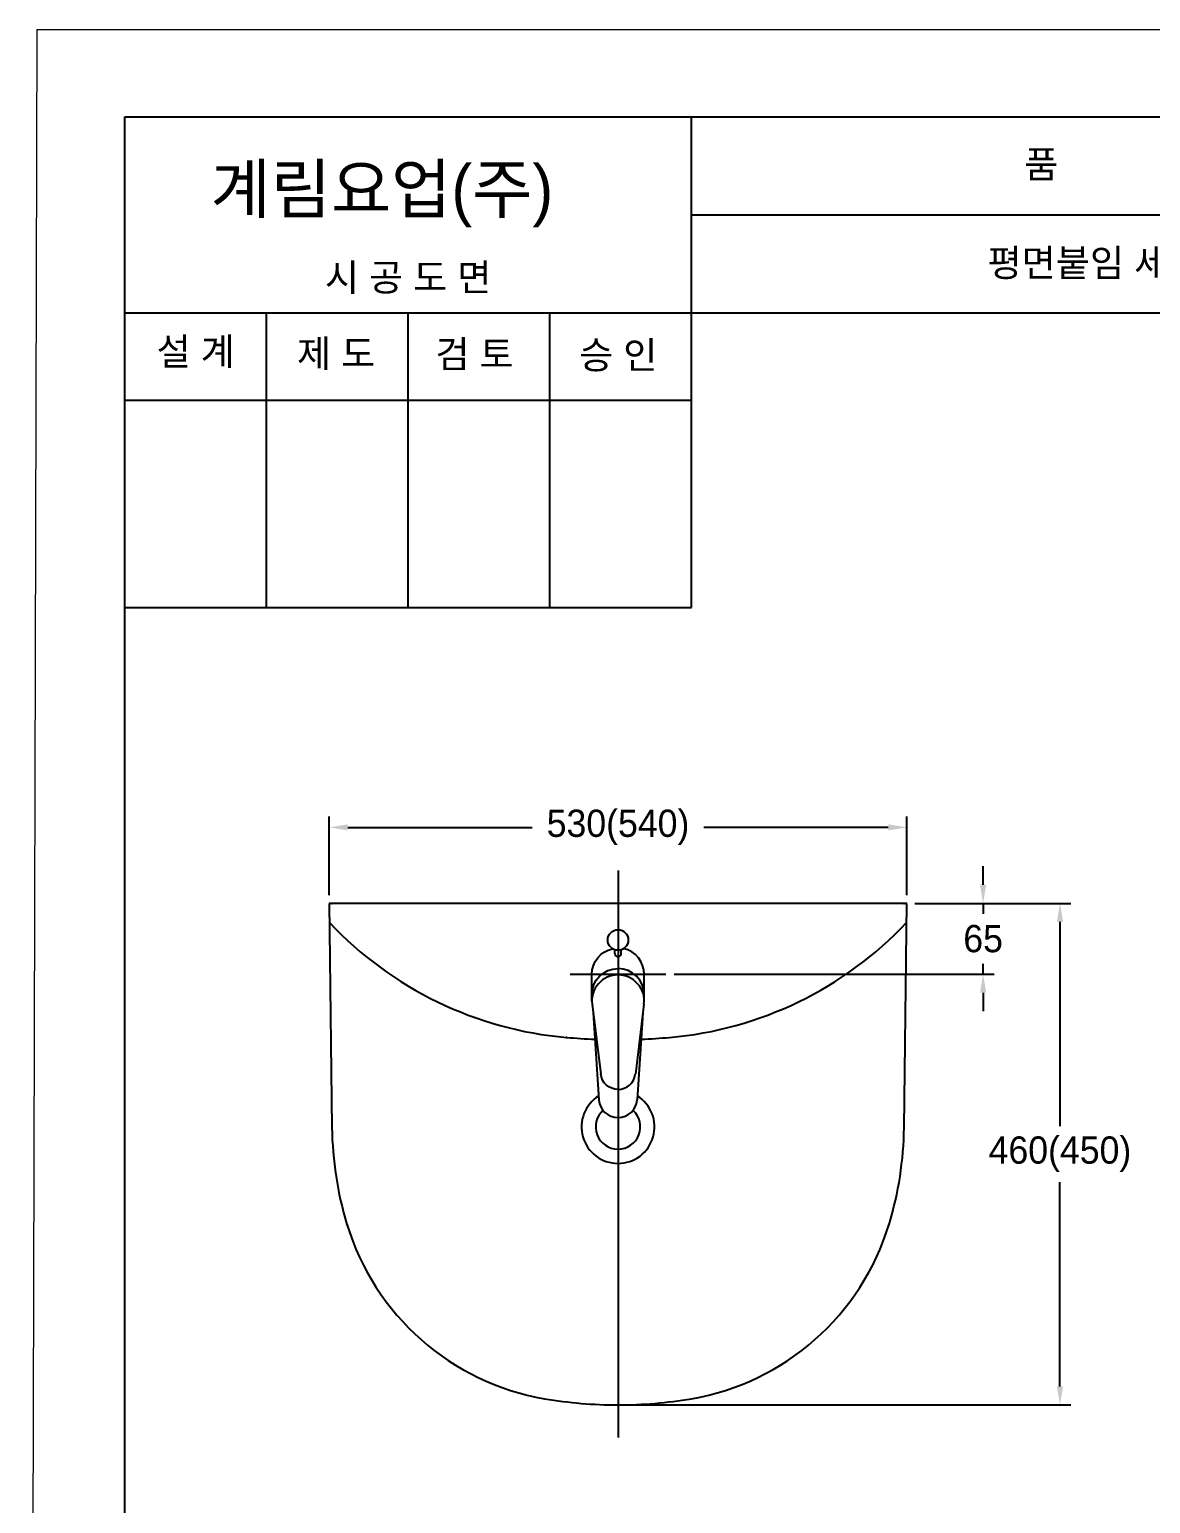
# Model space of a CAD drawing. Header units: millimetres. Extents: x -88 to 1880, y -80 to 2610.
# Drawn here: x -88 to 941, y 1258 to 2610 of the extents above; entities that cross this region are included whole.
import ezdxf
from ezdxf.enums import TextEntityAlignment as Align
from ezdxf.lldxf.tags import DXFTag

# ---------------------------------------------------------------- set-up
doc = ezdxf.new("R2010")
doc.units = ezdxf.units.MM
for name, color, linetype in [('TEXT', 7, 'Continuous'), ('내부선 및 부속', 4, 'Continuous'), ('도각라인', 255, 'Continuous'), ('외형선', 3, 'Continuous'), ('중심선', 1, 'DASHED'), ('치수선', 7, 'Continuous')]:
    doc.layers.add(name, color=color, linetype=linetype)
doc.layers.add('인쇄틀', color=2, linetype='Continuous', lineweight=0, plot=False)
doc.styles.add('____', font='')
doc.styles.add('타이틀', font='H2GTRM.TTF', dxfattribs={"height": 25})
doc.styles.get('____').set_extended_font_data('굴림')
tags = doc.linetypes.add('DASHDOT', pattern=[70, 31, -13, 13, -13]).pattern_tags.tags
tags[10:11] = [DXFTag(74, 4), DXFTag(75, 0), DXFTag(340, '0'), DXFTag(46, 0.0), DXFTag(50, 0.0), DXFTag(44, 0.0), DXFTag(45, 0.0)]
tags[8:9] = [DXFTag(74, 4), DXFTag(75, 0), DXFTag(340, '0'), DXFTag(46, 0.0), DXFTag(50, 0.0), DXFTag(44, 0.0), DXFTag(45, 0.0)]
tags[6:7] = [DXFTag(74, 4), DXFTag(75, 0), DXFTag(340, '0'), DXFTag(46, 0.0), DXFTag(50, 0.0), DXFTag(44, 0.0), DXFTag(45, 0.0)]
tags[4:5] = [DXFTag(74, 4), DXFTag(75, 0), DXFTag(340, '0'), DXFTag(46, 0.0), DXFTag(50, 0.0), DXFTag(44, 0.0), DXFTag(45, 0.0)]
tags = doc.linetypes.add('DASHED', pattern=[25.72, 12.86, -12.86]).pattern_tags.tags
tags[6:7] = [DXFTag(74, 4), DXFTag(75, 0), DXFTag(340, '0'), DXFTag(46, 0.0), DXFTag(50, 0.0), DXFTag(44, 0.0), DXFTag(45, 0.0)]
tags[4:5] = [DXFTag(74, 4), DXFTag(75, 0), DXFTag(340, '0'), DXFTag(46, 0.0), DXFTag(50, 0.0), DXFTag(44, 0.0), DXFTag(45, 0.0)]
doc.dimstyles.new('MSADIM', dxfattribs={"dimtxt": 33, "dimasz": 17, "dimexe": 10, "dimexo": 7.5, "dimgap": 10, "dimtad": 0, "dimtih": 1, "dimtoh": 1, "dimdec": 0, "dimzin": 1, "dimdsep": 46, "dimtxsty": '____', "dimcen": 11.25, "dimadec": 0, "dimazin": 0, "dimtfac": 1, "dimtdec": 0, "dimtix": 1, "dimtmove": 0, "dimatfit": 3, "dimfxl": 0, "dimtolj": 1, "dimtzin": 1, "dimarcsym": 0})

# ---------------------------------------------------------------- blocks, each defined once
blk = doc.blocks.new('*D1')
at = {"layer": '치수선', "color": 0, "linetype": 'Continuous', "lineweight": -2}
for p, q in [((187.5, 1816), (187.5, 1888.2)), ((717.5, 1816), (717.5, 1888.2)), ((204.5, 1878.2), (373.7, 1878.2)), ((700.5, 1878.2), (531.3, 1878.2))]:
    blk.add_line(p, q, dxfattribs=at)
at = {"layer": '치수선', "color": 0, "linetype": 'Continuous'}
for points in [[(204.5, 1881), (204.5, 1875.4), (187.5, 1878.2)], [(700.5, 1881), (700.5, 1875.4), (717.5, 1878.2)]]:
    blk.add_solid(points, dxfattribs=at)
at = {"layer": '치수선', "color": 0, "linetype": 'Continuous', "insert": (452.5, 1878.2), "char_height": 25, "attachment_point": 5, "style": '____'}
blk.add_mtext('\\A1;530(540)', dxfattribs=at)
blk = doc.blocks.new('*D2')
at = {"layer": '치수선', "color": 0, "linetype": 'Continuous', "lineweight": -2}
for p, q in [((787.5, 1825.5), (787.5, 1842.5)), ((725, 1808.5), (797.5, 1808.5)), ((787.5, 1808.5), (787.5, 1798.8)), ((787.5, 1743.5), (787.5, 1753.1)), ((504, 1743.5), (797.5, 1743.5)), ((787.5, 1726.5), (787.5, 1709.5))]:
    blk.add_line(p, q, dxfattribs=at)
at = {"layer": '치수선', "color": 0, "linetype": 'Continuous'}
for points in [[(784.7, 1825.5), (790.4, 1825.5), (787.5, 1808.5)], [(784.7, 1726.5), (790.4, 1726.5), (787.5, 1743.5)]]:
    blk.add_solid(points, dxfattribs=at)
at = {"layer": '치수선', "color": 0, "linetype": 'Continuous', "insert": (787.5, 1776), "char_height": 25, "attachment_point": 5, "style": '____'}
blk.add_mtext('\\A1;65', dxfattribs=at)
blk = doc.blocks.new('*D3')
at = {"layer": '치수선', "color": 0, "linetype": 'Continuous', "lineweight": -2}
for p, q in [((725, 1808.5), (868, 1808.5)), ((858, 1791.5), (858, 1604.2)), ((858, 1365.5), (858, 1552.7)), ((460, 1348.5), (868, 1348.5))]:
    blk.add_line(p, q, dxfattribs=at)
at = {"layer": '치수선', "color": 0, "linetype": 'Continuous'}
for points in [[(855.2, 1791.5), (860.9, 1791.5), (858, 1808.5)], [(855.2, 1365.5), (860.9, 1365.5), (858, 1348.5)]]:
    blk.add_solid(points, dxfattribs=at)
at = {"layer": '치수선', "color": 0, "linetype": 'Continuous', "insert": (858, 1578.5), "char_height": 25, "width": 55.326, "attachment_point": 5, "style": '____'}
blk.add_mtext('\\A1;460(450)', dxfattribs=at)

msp = doc.modelspace()

# ---------------------------------------------------------------- linework, layer by layer
at = {"layer": '내부선 및 부속', "linetype": 'Continuous'}
for p, q in [((449.5, 1762.4), (449.5, 1766)), ((455.5, 1762.4), (455.5, 1766)), ((428.5, 1718.9), (428.5, 1743.5)), ((476.5, 1718.9), (476.5, 1743.5)), ((428.7, 1716), (436.6, 1651.9)), ((429.7, 1708.1), (435, 1628.3)), ((476.3, 1716), (468.4, 1651.9)), ((475.3, 1708.1), (470, 1628.3))]:
    msp.add_line(p, q, dxfattribs=at)
at = {"layer": '내부선 및 부속', "linetype": 'Continuous', "flags": 128}
for points in [[(428.5, 1743.5, -0.353764), (447.5, 1766.9)], [(428.5, 1724.7, -0.414213), (452.5, 1748.7)], [(452.5, 1637.8, -0.37856), (436.6, 1651.9)]]:
    msp.add_lwpolyline(points, format="xyb", dxfattribs=at)
at = {"layer": '내부선 및 부속', "linetype": 'Continuous'}
msp.add_circle((452.5, 1774.9), 9.44, dxfattribs=at)
for centre, radius, start, end in [((452.5, 1762.4), 3, 180, 360), ((452.5, 1743.5), 24, 0, 77.9277), ((452.5, 1724.7), 24, 0, 90), ((452.5, 1718.9), 24, 90.0001, 187.0619), ((452.5, 1718.9), 24, 352.9381, 90), ((452.5, 1653.8), 16, 270, 352.9386), ((452.5, 1603.5), 33.5, 121.8961, 58.1037), ((452.5, 1629.5), 17.5, 183.8617, 356.1383), ((452.5, 1603.5), 20.5, 132.0771, 47.9227)]:
    msp.add_arc(centre, radius, start, end, dxfattribs=at)
for points in [[(428.7, 1721), (428.7, 1721), (428.7, 1721)], [(476.3, 1721), (476.3, 1721), (476.3, 1721)]]:
    msp.add_rational_spline(points, [0.951478421688, 0.951479792595, 0.951481163502], degree=2, dxfattribs=at)
at = {"layer": '도각라인', "color": 7}
for p, q in [((0, 0), (0, 2530)), ((0, 2530), (1800, 2530)), ((520, 2080), (520, 2530)), ((520, 2440), (1800, 2440)), ((0, 2350), (1800, 2350)), ((130, 2080), (130, 2350)), ((260, 2080), (260, 2350)), ((390, 2080), (390, 2350)), ((0, 2270), (520, 2270)), ((0, 2080), (520, 2080))]:
    msp.add_line(p, q, dxfattribs=at)
at = {"layer": '외형선', "linetype": 'Continuous'}
for p, q in [((717.5, 1808.5), (187.5, 1808.5)), ((187.5, 1808.5), (190, 1603.1)), ((715, 1603.1), (717.5, 1808.5))]:
    msp.add_line(p, q, dxfattribs=at)
for centre, radius, start, end in [((435, 2024.2), 340, 223.3452, 264.9731), ((470, 2024.2), 340, 275.0269, 316.6548), ((452.5, 2223.5), 540, 264.9731, 267.7491), ((452.5, 2223.5), 540, 272.2509, 275.0269), ((510, 1607), 320, 180.7048, 196.8749), ((395, 1607), 320, 343.1251, 359.2952), ((423.9, 1580.9), 230, 196.8749, 260.3071), ((481.1, 1580.9), 230, 279.6929, 343.1251), ((452.5, 1748.5), 400, 260.3071, 270), ((452.5, 1748.5), 400, 270, 279.6929)]:
    msp.add_arc(centre, radius, start, end, dxfattribs=at)
for p in [(190, 1808.5), (715, 1808.5), (405.2, 1685.5)]:
    msp.add_point(p, dxfattribs=at)
at = {"layer": '인쇄틀'}
for p, q in [((-87.5, -80), (-80.5, 2610)), ((-80.5, 2610), (1880, 2610))]:
    msp.add_line(p, q, dxfattribs=at)
at = {"layer": '중심선', "linetype": 'DASHDOT'}
for p, q in [((452.5, 1838.5), (452.5, 1318.5)), ((408.5, 1743.5), (496.5, 1743.5))]:
    msp.add_line(p, q, dxfattribs=at)

# ---------------------------------------------------------------- texts
at = {"layer": 'TEXT', "style": '타이틀'}
for s, p in [('품             명', (915.7, 2486.4)), ('평면붙임 세면기', (905.8, 2396)), ('시 공 도 면', (259.9, 2382.7)), ('설 계', (65, 2314.6)), ('제 도', (193.8, 2312.9)), ('검 토', (320.8, 2312.3)), ('승 인', (452.7, 2311.4))]:
    msp.add_text(s, height=25, dxfattribs=at).set_placement(p, align=Align.MIDDLE_CENTER)
msp.add_text('계림요업(주)', height=44, dxfattribs=at).set_placement((78.7, 2441.8))

# ---------------------------------------------------------------- dimensions: what is measured, and where the dimension line sits
at = {"layer": '치수선', "linetype": 'Continuous'}
dim = msp.add_linear_dim(base=(717.5, 1878.2), p1=(187.5, 1808.5), p2=(717.5, 1808.5), text='530(540)', dimstyle='MSADIM', override={"dimtxt": 25}, dxfattribs=at)
dim.commit()
dim.dimension.update_dxf_attribs({"geometry": '*D1', "text_midpoint": (452.5, 1878.2), "dimtype": 160})
dim = msp.add_linear_dim(base=(787.5, 1808.5), p1=(496.5, 1743.5), p2=(717.5, 1808.5), angle=90, dimstyle='MSADIM', override={"dimtxt": 25}, dxfattribs=at)
dim.commit()
dim.dimension.update_dxf_attribs({"geometry": '*D2', "text_midpoint": (787.5, 1776), "dimtype": 160})
dim = msp.add_linear_dim(base=(858, 1348.5), p1=(717.5, 1808.5), p2=(452.5, 1348.5), angle=90, text='<>(450)', dimstyle='MSADIM', override={"dimtxt": 25}, dxfattribs=at)
dim.commit()
dim.dimension.update_dxf_attribs({"geometry": '*D3', "text_midpoint": (858, 1578.5), "dimtype": 160})

doc.saveas('drawing.dxf')
